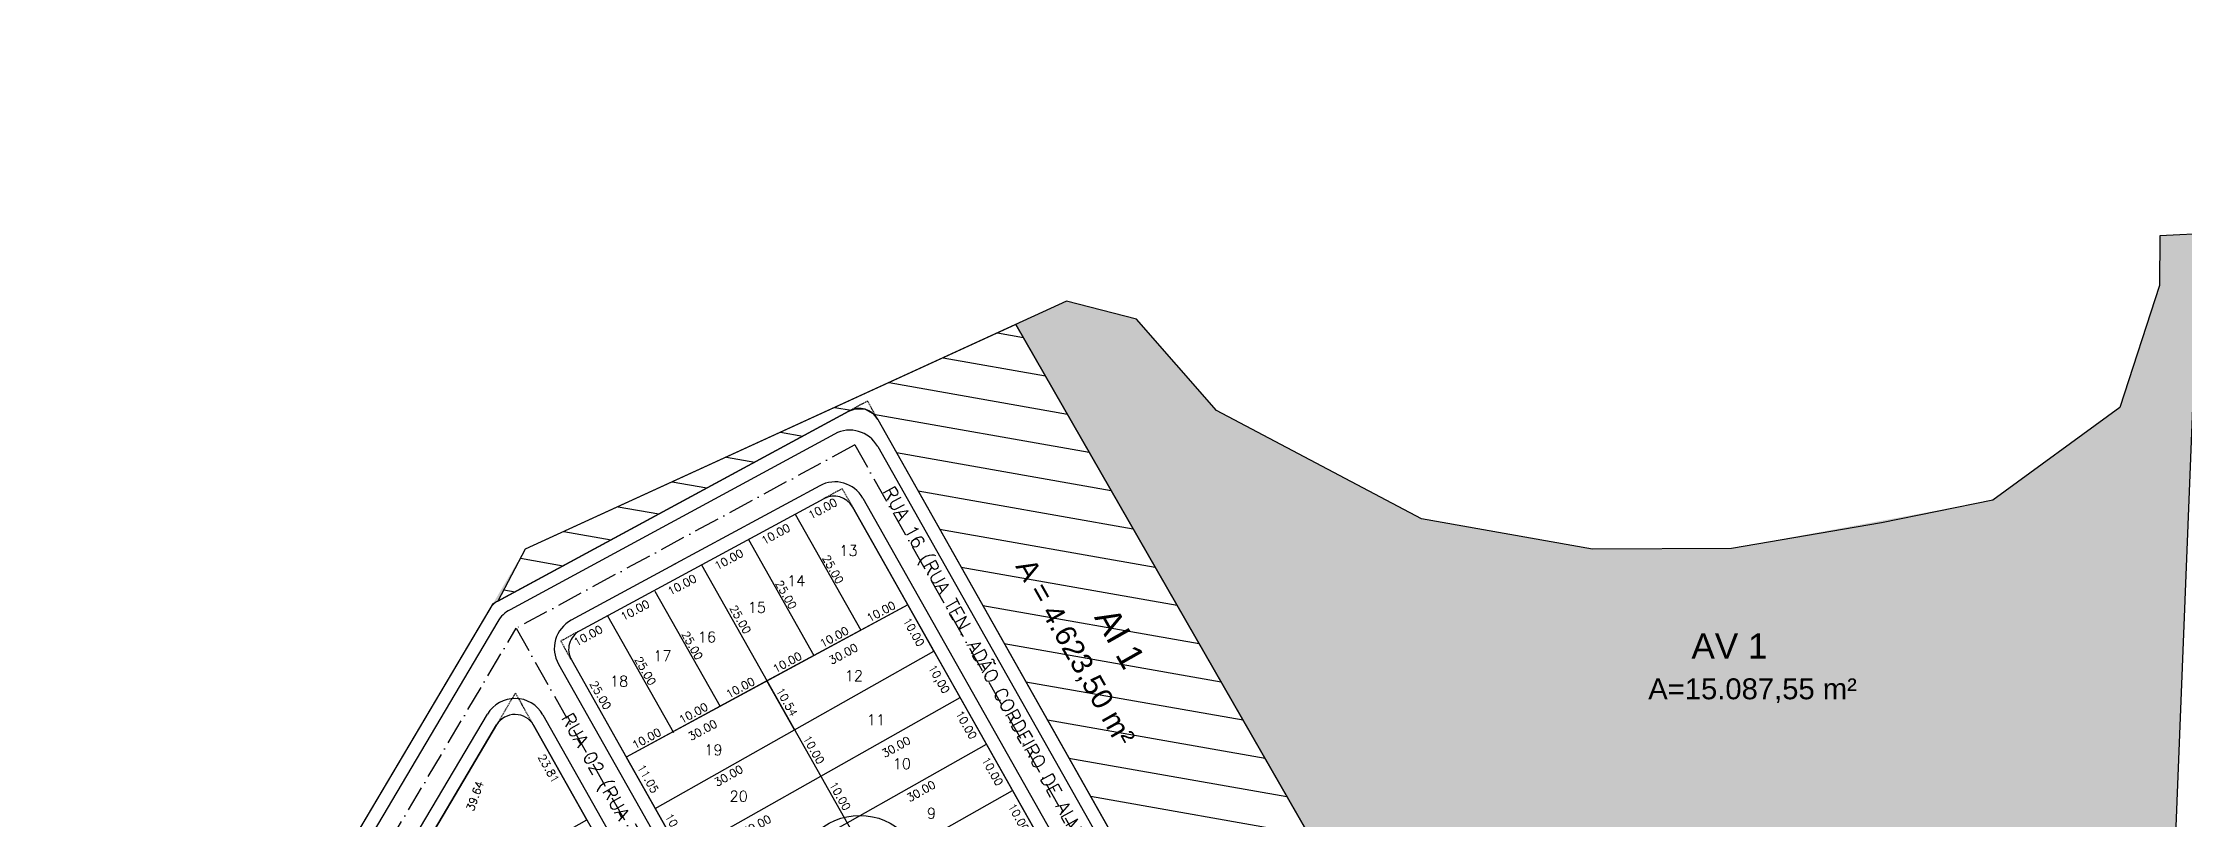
# Model space of a CAD drawing. Header units: millimetres. Extents: x 1794 to 8081, y 409 to 2272.
# Drawn here: x 5345.5 to 5747, y 1037.3 to 1182.9 of the extents above; entities that cross this region are included whole.
import ezdxf
from ezdxf.enums import TextEntityAlignment as Align

# ---------------------------------------------------------------- set-up
doc = ezdxf.new("R2010")
doc.units = ezdxf.units.MM
doc.linetypes.add('ACAD_ISO10W100', pattern=[18, 12, -3, 0, -3])
doc.linetypes.add('HIDDEN', pattern=[0.375, 0.25, -0.125])
for name, color, linetype in [('02 - EIXO VIA', 2, 'ACAD_ISO10W100'), ('03 - CALÇADA', 1, 'Continuous'), ('BOUNDARY LOTES', 2, 'Continuous'), ('bOUNDARY QDAS', 3, 'Continuous'), ('boundary quadras', 232, 'Continuous'), ('COT', 8, 'Continuous'), ('DIMENSOES', 1, 'Continuous'), ('FAIXAS VERDES', 62, 'Continuous'), ('HATCH', 8, 'Continuous'), ('LOTES', 2, 'Continuous'), ('Poligonal', 3, 'Continuous'), ('PROJEÇÃO', 8, 'HIDDEN'), ('QUADRAS', 3, 'Continuous'), ('Texto', 2, 'Continuous'), ('texto - ruas', 2, 'Continuous'), ('Texto Lotes', 31, 'Continuous'), ('TEXTO-80', 3, 'Continuous')]:
    doc.layers.add(name, color=color, linetype=linetype)
doc.styles.add('arcad1', font='romans.shx')
doc.styles.add('ARIAL', font='arial.ttf', dxfattribs={"height": 0.25})
doc.styles.add('style1', font='tahoma.ttf')
doc.dimstyles.new('REGIS', dxfattribs={"dimtxt": 1.5, "dimasz": 0.12, "dimexe": 0, "dimexo": 0, "dimgap": 0, "dimtad": 0, "dimzin": 4, "dimdsep": 46, "dimtxsty": 'arcad1', "dimblk1": 'BOLA', "dimblk2": 'BOLA', "dimsah": 1, "dimcen": 0.12, "dimse1": 1, "dimse2": 1, "dimsd1": 1, "dimsd2": 1, "dimclrd": 256, "dimclre": 8, "dimclrt": 1, "dimadec": 0, "dimazin": 0, "dimtfac": 1.2, "dimtix": 1, "dimtmove": 2, "dimatfit": 3, "dimldrblk": 'BOLA', "dimfxl": 0, "dimfxlon": 1, "dimtvp": 2, "dimtolj": 1, "dimtzin": 4, "dimarcsym": 0})
doc.dimstyles.get("Standard").update_dxf_attribs({"dimtxt": 0.18, "dimasz": 0.18, "dimexe": 0.18, "dimexo": 0.0625, "dimgap": 0.09, "dimtad": 0, "dimtih": 1, "dimtoh": 1, "dimdec": 4, "dimzin": 0, "dimdsep": 46, "dimtxsty": 'Standard', "dimcen": 0.09, "dimadec": 0, "dimazin": 0, "dimtfac": 1, "dimtdec": 4, "dimtofl": 0, "dimtmove": 0, "dimatfit": 3, "dimfxl": 1, "dimtolj": 1, "dimtzin": 0, "dimarcsym": 0})

# ---------------------------------------------------------------- blocks, each defined once
blk = doc.blocks.new('*D939')
at = {"layer": 'Defpoints', "color": 0}
for p in [(5430.59, 1054.99), (5431.88, 1055.72), (5447.52, 1037.21)]:
    blk.add_point(p, dxfattribs=at)
at = {"layer": 'COT', "color": 1, "insert": (5440.34, 1046.82), "char_height": 1.5, "attachment_point": 5, "rotation": 299.4437, "style": 'arcad1'}
blk.add_mtext('\\A1;23.81', dxfattribs=at)
blk = doc.blocks.new('BOLA')
for p, q in [((-1, 0), (1, 0)), ((0, -1), (0, 1))]:
    blk.add_line(p, q)
blk.add_circle((0, 0), 0.3)
blk = doc.blocks.new('NUM_quadra')
blk.add_circle((0, 0), 0.2)
at = {"insert": (-0.1419, 0.1285), "char_height": 0.05, "width": 0.2663, "attachment_point": 1, "style": 'style1'}
blk.add_mtext('\\fArial|b0|i0|c0|p34;QUADRA', dxfattribs=at)
at = {"style": 'style1'}
blk.add_attdef('00', text='', height=0.18, dxfattribs=at).set_placement((0, -0.1335), align=Align.CENTER)
blk = doc.blocks.new('*D981')
at = {"layer": 'Defpoints', "color": 0}
for p in [(5434.78, 1059.77), (5436.05, 1059.31), (5421.39, 1022.46)]:
    blk.add_point(p, dxfattribs=at)
at = {"layer": 'COT', "color": 1, "insert": (5426.53, 1041.67), "char_height": 1.5, "attachment_point": 5, "rotation": 70.257, "style": 'arcad1'}
blk.add_mtext('\\A1;39.64', dxfattribs=at)
blk = doc.blocks.new('*D1036')
at = {"layer": 'Defpoints', "color": 0}
for p in [(5451.41, 1075.49), (5442.61, 1070.72), (5453.57, 1071.49)]:
    blk.add_point(p, dxfattribs=at)
at = {"layer": 'COT', "color": 1, "insert": (5447.75, 1071.74), "char_height": 1.5, "attachment_point": 5, "rotation": 28.4367, "style": 'arcad1'}
blk.add_mtext('\\A1;10.00', dxfattribs=at)
blk = doc.blocks.new('*D333')
at = {"layer": 'Defpoints', "color": 0}
for p in [(5460.2, 1080.25), (5462.37, 1076.25), (5451.41, 1075.49)]:
    blk.add_point(p, dxfattribs=at)
at = {"layer": 'COT', "color": 1, "insert": (5456.54, 1076.5), "char_height": 1.5, "attachment_point": 5, "rotation": 28.4367, "style": 'arcad1'}
blk.add_mtext('\\A1;10.00', dxfattribs=at)
blk = doc.blocks.new('*D334')
at = {"layer": 'Defpoints', "color": 0}
for p in [(5468.99, 1085.01), (5460.2, 1080.25), (5471.16, 1081.01)]:
    blk.add_point(p, dxfattribs=at)
at = {"layer": 'COT', "color": 1, "insert": (5465.34, 1081.27), "char_height": 1.5, "attachment_point": 5, "rotation": 28.4367, "style": 'arcad1'}
blk.add_mtext('\\A1;10.00', dxfattribs=at)
blk = doc.blocks.new('*D335')
at = {"layer": 'Defpoints', "color": 0}
for p in [(5477.79, 1089.77), (5468.99, 1085.01), (5479.95, 1085.77)]:
    blk.add_point(p, dxfattribs=at)
at = {"layer": 'COT', "color": 1, "insert": (5474.13, 1086.03), "char_height": 1.5, "attachment_point": 5, "rotation": 28.4367, "style": 'arcad1'}
blk.add_mtext('\\A1;10.00', dxfattribs=at)
blk = doc.blocks.new('*D336')
at = {"layer": 'Defpoints', "color": 0}
for p in [(5486.58, 1094.53), (5477.79, 1089.77), (5488.75, 1090.53)]:
    blk.add_point(p, dxfattribs=at)
at = {"layer": 'COT', "color": 1, "insert": (5482.92, 1090.79), "char_height": 1.5, "attachment_point": 5, "rotation": 28.4367, "style": 'arcad1'}
blk.add_mtext('\\A1;10.00', dxfattribs=at)
blk = doc.blocks.new('*D1037')
at = {"layer": 'Defpoints', "color": 0, "ltscale": 0.6}
for p in [(5495.38, 1099.3), (5486.58, 1094.53), (5497.55, 1095.3)]:
    blk.add_point(p, dxfattribs=at)
at = {"layer": 'COT', "color": 1, "ltscale": 0.6, "insert": (5491.72, 1095.55), "char_height": 1.5, "attachment_point": 5, "rotation": 28.4367, "style": 'arcad1'}
blk.add_mtext('\\A1;10.00', dxfattribs=at)
blk = doc.blocks.new('*D1038')
at = {"layer": 'Defpoints', "color": 0}
for p in [(5463.69, 1053.72), (5464.52, 1052.18), (5454.9, 1048.95)]:
    blk.add_point(p, dxfattribs=at)
at = {"layer": 'COT', "color": 1, "insert": (5458.7, 1052.44), "char_height": 1.5, "attachment_point": 5, "rotation": 28.4806, "style": 'arcad1'}
blk.add_mtext('\\A1;10.00', dxfattribs=at)
blk = doc.blocks.new('*D337')
at = {"layer": 'Defpoints', "color": 0}
for p in [(5472.49, 1058.48), (5473.32, 1056.95), (5463.69, 1053.72)]:
    blk.add_point(p, dxfattribs=at)
at = {"layer": 'COT', "color": 1, "insert": (5467.49, 1057.2), "char_height": 1.5, "attachment_point": 5, "rotation": 28.4367, "style": 'arcad1'}
blk.add_mtext('\\A1;10.00', dxfattribs=at)
blk = doc.blocks.new('*D1039')
at = {"layer": 'Defpoints', "color": 0}
for p in [(5481.29, 1063.23), (5482.11, 1061.71), (5472.49, 1058.48)]:
    blk.add_point(p, dxfattribs=at)
at = {"layer": 'COT', "color": 1, "insert": (5476.29, 1061.97), "char_height": 1.5, "attachment_point": 5, "rotation": 28.4367, "style": 'arcad1'}
blk.add_mtext('\\A1;10.00', dxfattribs=at)
blk = doc.blocks.new('*D1040')
at = {"layer": 'Defpoints', "color": 0}
for p in [(5490.08, 1068), (5490.91, 1066.47), (5481.29, 1063.23)]:
    blk.add_point(p, dxfattribs=at)
at = {"layer": 'COT', "color": 1, "insert": (5485.08, 1066.73), "char_height": 1.5, "attachment_point": 5, "rotation": 28.4367, "style": 'arcad1'}
blk.add_mtext('\\A1;10.00', dxfattribs=at)
blk = doc.blocks.new('*D338')
at = {"layer": 'Defpoints', "color": 0}
for p in [(5498.87, 1072.77), (5490.08, 1068), (5499.7, 1071.23)]:
    blk.add_point(p, dxfattribs=at)
at = {"layer": 'COT', "color": 1, "insert": (5493.88, 1071.49), "char_height": 1.5, "attachment_point": 5, "rotation": 28.4367, "style": 'arcad1'}
blk.add_mtext('\\A1;10.00', dxfattribs=at)
blk = doc.blocks.new('*D1041')
at = {"layer": 'Defpoints', "color": 0}
for p in [(5507.67, 1077.52), (5498.87, 1072.77), (5508.5, 1076)]:
    blk.add_point(p, dxfattribs=at)
at = {"layer": 'COT', "color": 1, "insert": (5502.67, 1076.25), "char_height": 1.5, "attachment_point": 5, "rotation": 28.4367, "style": 'arcad1'}
blk.add_mtext('\\A1;10.00', dxfattribs=at)
blk = doc.blocks.new('*D339')
at = {"layer": 'Defpoints', "color": 0}
for p in [(5481.29, 1063.23), (5483.83, 1058.54), (5454.9, 1048.95)]:
    blk.add_point(p, dxfattribs=at)
at = {"layer": 'COT', "color": 1, "insert": (5469.21, 1054.03), "char_height": 1.5, "attachment_point": 5, "rotation": 28.4367, "style": 'arcad1'}
blk.add_mtext('\\A1;30.00', dxfattribs=at)
blk = doc.blocks.new('*D1042')
at = {"layer": 'Defpoints', "color": 0}
for p in [(5486.46, 1054.07), (5488.62, 1050.24), (5460.34, 1039.32)]:
    blk.add_point(p, dxfattribs=at)
at = {"layer": 'COT', "color": 1, "insert": (5474.08, 1045.48), "char_height": 1.5, "attachment_point": 5, "rotation": 29.4437, "style": 'arcad1'}
blk.add_mtext('\\A1;30.00', dxfattribs=at)
blk = doc.blocks.new('*D1043')
at = {"layer": 'Defpoints', "color": 0}
for p in [(5491.38, 1045.36), (5493.9, 1040.89), (5465.25, 1030.61)]:
    blk.add_point(p, dxfattribs=at)
at = {"layer": 'COT', "color": 1, "insert": (5479.36, 1036.13), "char_height": 1.5, "attachment_point": 5, "rotation": 29.4437, "style": 'arcad1'}
blk.add_mtext('\\A1;30.00', dxfattribs=at)
blk = doc.blocks.new('*D1048')
at = {"layer": 'Defpoints', "color": 0}
for p in [(5527.33, 1042.69), (5529.59, 1038.7), (5501.21, 1027.94)]:
    blk.add_point(p, dxfattribs=at)
at = {"layer": 'COT', "color": 1, "insert": (5515.05, 1033.94), "char_height": 1.5, "attachment_point": 5, "rotation": 29.4437, "style": 'arcad1'}
blk.add_mtext('\\A1;30.00', dxfattribs=at)
blk = doc.blocks.new('*D1049')
at = {"layer": 'Defpoints', "color": 0}
for p in [(5522.42, 1051.4), (5524.71, 1047.33), (5496.29, 1036.65)]:
    blk.add_point(p, dxfattribs=at)
at = {"layer": 'COT', "color": 1, "insert": (5510.18, 1042.57), "char_height": 1.5, "attachment_point": 5, "rotation": 29.4437, "style": 'arcad1'}
blk.add_mtext('\\A1;30.00', dxfattribs=at)
blk = doc.blocks.new('*D1050')
at = {"layer": 'Defpoints', "color": 0}
for p in [(5517.5, 1060.11), (5520.03, 1055.64), (5491.38, 1045.36)]:
    blk.add_point(p, dxfattribs=at)
at = {"layer": 'COT', "color": 1, "insert": (5505.49, 1050.87), "char_height": 1.5, "attachment_point": 5, "rotation": 29.4437, "style": 'arcad1'}
blk.add_mtext('\\A1;30.00', dxfattribs=at)
blk = doc.blocks.new('*D340')
at = {"layer": 'Defpoints', "color": 0}
for p in [(5507.67, 1077.52), (5510.21, 1072.83), (5481.29, 1063.23)]:
    blk.add_point(p, dxfattribs=at)
at = {"layer": 'COT', "color": 1, "insert": (5495.59, 1068.32), "char_height": 1.5, "attachment_point": 5, "rotation": 28.4367, "style": 'arcad1'}
blk.add_mtext('\\A1;30.00', dxfattribs=at)
blk = doc.blocks.new('*D341')
at = {"layer": 'Defpoints', "color": 0}
for p in [(5468.99, 1085.01), (5479.81, 1062.41), (5481.28, 1063.24)]:
    blk.add_point(p, dxfattribs=at)
at = {"layer": 'COT', "color": 1, "insert": (5476.28, 1074.77), "char_height": 1.5, "attachment_point": 5, "rotation": 299.4437, "style": 'arcad1'}
blk.add_mtext('\\A1;25.00', dxfattribs=at)
blk = doc.blocks.new('*D1051')
at = {"layer": 'Defpoints', "color": 0}
for p in [(5481.28, 1063.24), (5484.99, 1053.24), (5486.46, 1054.07)]:
    blk.add_point(p, dxfattribs=at)
at = {"layer": 'COT', "color": 1, "insert": (5485.01, 1059.3), "char_height": 1.5, "attachment_point": 5, "rotation": 299.4437, "style": 'arcad1'}
blk.add_mtext('\\A1;10.54', dxfattribs=at)
blk = doc.blocks.new('*D1052')
at = {"layer": 'Defpoints', "color": 0}
for p in [(5486.46, 1054.07), (5489.9, 1044.53), (5491.38, 1045.36)]:
    blk.add_point(p, dxfattribs=at)
at = {"layer": 'COT', "color": 1, "insert": (5490.06, 1050.36), "char_height": 1.5, "attachment_point": 5, "rotation": 299.4437, "style": 'arcad1'}
blk.add_mtext('\\A1;10.00', dxfattribs=at)
blk = doc.blocks.new('*D1053')
at = {"layer": 'Defpoints', "color": 0}
for p in [(5491.38, 1045.36), (5496.29, 1036.65), (5494.82, 1035.82)]:
    blk.add_point(p, dxfattribs=at)
at = {"layer": 'COT', "color": 1, "insert": (5494.97, 1041.65), "char_height": 1.5, "attachment_point": 5, "rotation": 299.4437, "style": 'arcad1'}
blk.add_mtext('\\A1;10.00', dxfattribs=at)
blk = doc.blocks.new('*D343')
at = {"layer": 'Defpoints', "color": 0}
for p in [(5454.9, 1048.95), (5459.1, 1038.62), (5460.34, 1039.32)]:
    blk.add_point(p, dxfattribs=at)
at = {"layer": 'COT', "color": 1, "insert": (5458.99, 1044.91), "char_height": 1.5, "attachment_point": 5, "rotation": 299.4437, "style": 'arcad1'}
blk.add_mtext('\\A1;11.05', dxfattribs=at)
blk = doc.blocks.new('*D1056')
at = {"layer": 'Defpoints', "color": 0}
for p in [(5507.67, 1077.52), (5512.59, 1068.81), (5508.66, 1066.6)]:
    blk.add_point(p, dxfattribs=at)
at = {"layer": 'COT', "color": 1, "insert": (5508.82, 1072.43), "char_height": 1.5, "attachment_point": 5, "rotation": 299.4437, "style": 'arcad1'}
blk.add_mtext('\\A1;10.00', dxfattribs=at)
blk = doc.blocks.new('*D344')
at = {"layer": 'Defpoints', "color": 0}
for p in [(5460.34, 1039.32), (5464.01, 1029.91), (5465.25, 1030.61)]:
    blk.add_point(p, dxfattribs=at)
at = {"layer": 'COT', "color": 1, "insert": (5464.17, 1035.74), "char_height": 1.5, "attachment_point": 5, "rotation": 299.4437, "style": 'arcad1'}
blk.add_mtext('\\A1;10.00', dxfattribs=at)
blk = doc.blocks.new('*D346')
at = {"layer": 'Defpoints', "color": 0}
for p in [(5517.5, 1060.11), (5518.49, 1049.18), (5522.42, 1051.4)]:
    blk.add_point(p, dxfattribs=at)
at = {"layer": 'COT', "color": 1, "insert": (5518.65, 1055.01), "char_height": 1.5, "attachment_point": 5, "rotation": 299.4437, "style": 'arcad1'}
blk.add_mtext('\\A1;10.00', dxfattribs=at)
blk = doc.blocks.new('*D1060')
at = {"layer": 'Defpoints', "color": 0}
for p in [(5522.42, 1051.4), (5523.41, 1040.47), (5527.33, 1042.69)]:
    blk.add_point(p, dxfattribs=at)
at = {"layer": 'COT', "color": 1, "insert": (5523.56, 1046.3), "char_height": 1.5, "attachment_point": 5, "rotation": 299.4437, "style": 'arcad1'}
blk.add_mtext('\\A1;10.00', dxfattribs=at)
blk = doc.blocks.new('*D1061')
at = {"layer": 'Defpoints', "color": 0}
for p in [(5527.33, 1042.69), (5532.25, 1033.98), (5528.32, 1031.77)]:
    blk.add_point(p, dxfattribs=at)
at = {"layer": 'COT', "color": 1, "insert": (5528.48, 1037.59), "char_height": 1.5, "attachment_point": 5, "rotation": 299.4437, "style": 'arcad1'}
blk.add_mtext('\\A1;10.00', dxfattribs=at)
blk = doc.blocks.new('*D347')
at = {"layer": 'Defpoints', "color": 0}
for p in [(5442.61, 1070.72), (5453.6, 1048.21), (5454.9, 1048.95)]:
    blk.add_point(p, dxfattribs=at)
at = {"layer": 'COT', "color": 1, "insert": (5450.07, 1060.57), "char_height": 1.5, "attachment_point": 5, "rotation": 299.4437, "style": 'arcad1'}
blk.add_mtext('\\A1;25.00', dxfattribs=at)
blk = doc.blocks.new('*D348')
at = {"layer": 'Defpoints', "color": 0}
for p in [(5451.02, 1075.28), (5462.01, 1052.77), (5463.31, 1053.5)]:
    blk.add_point(p, dxfattribs=at)
at = {"layer": 'COT', "color": 1, "insert": (5458.48, 1065.13), "char_height": 1.5, "attachment_point": 5, "rotation": 299.4437, "style": 'arcad1'}
blk.add_mtext('\\A1;25.00', dxfattribs=at)
blk = doc.blocks.new('*D349')
at = {"layer": 'Defpoints', "color": 0}
for p in [(5459.82, 1080.04), (5470.81, 1057.53), (5472.11, 1058.26)]:
    blk.add_point(p, dxfattribs=at)
at = {"layer": 'COT', "color": 1, "insert": (5467.27, 1069.89), "char_height": 1.5, "attachment_point": 5, "rotation": 299.4437, "style": 'arcad1'}
blk.add_mtext('\\A1;25.00', dxfattribs=at)
blk = doc.blocks.new('*D350')
at = {"layer": 'Defpoints', "color": 0}
for p in [(5477.4, 1089.56), (5488.39, 1067.05), (5489.69, 1067.79)]:
    blk.add_point(p, dxfattribs=at)
at = {"layer": 'COT', "color": 1, "insert": (5484.86, 1079.41), "char_height": 1.5, "attachment_point": 5, "rotation": 299.4437, "style": 'arcad1'}
blk.add_mtext('\\A1;25.00', dxfattribs=at)
blk = doc.blocks.new('*D351')
at = {"layer": 'Defpoints', "color": 0}
for p in [(5486.2, 1094.32), (5498.49, 1072.55), (5497.19, 1071.81)]:
    blk.add_point(p, dxfattribs=at)
at = {"layer": 'COT', "color": 1, "insert": (5493.65, 1084.18), "char_height": 1.5, "attachment_point": 5, "rotation": 299.4437, "style": 'arcad1'}
blk.add_mtext('\\A1;25.00', dxfattribs=at)
blk = doc.blocks.new('*D1461')
at = {"layer": 'Defpoints', "color": 0}
for p in [(5512.59, 1068.81), (5517.5, 1060.11), (5512.72, 1057.4)]:
    blk.add_point(p, dxfattribs=at)
at = {"layer": 'COT', "color": 1, "insert": (5513.37, 1063.51), "char_height": 1.5, "attachment_point": 5, "rotation": 299.4437, "style": 'arcad1'}
blk.add_mtext('\\A1;10,00', dxfattribs=at)

msp = doc.modelspace()

# ---------------------------------------------------------------- hatches: boundary and pattern name
at = {"layer": 'FAIXAS VERDES'}
h = msp.add_hatch(dxfattribs=at)
h.set_pattern_fill('AR-SAND', color=256, scale=0.1, style=0)
h.set_pattern_definition([(37.5, (5429.566, 999.8435), (-0.160003, 4.894132), [0, -3.8608, 0, -4.318, 0, -4.1275]), (7.5, (5429.566, 999.8435), (4.49523, 7.16825), [0, -2.0828, 0, -3.4798, 0, -1.3335]), (327.5, (5426.442, 999.8435), (7.909924, 0.01437), [0, -1.27, 0, -4.572, 0, -5.969]), (317.5, (5426.442, 999.8435), (7.63556, 2.22929), [0, -0.635, 0, -2.9972, 0, -3.429])])
h.paths.add_polyline_path([(5430.831, 1078.216), (5435.928, 1087.936), (5430.845, 1079.356), (5429.566, 1077.139)])
h.paths.add_polyline_path([(5597.245, 1009.396), (5597.066, 1009.337), (5601.377, 1010.616), (5607.012, 1012.218), (5612.684, 1013.759), (5617.596, 1015.036), (5621.128, 1015.921), (5629.087, 1017.817), (5637.922, 1019.761), (5648.108, 1021.797), (5655.347, 1023.11), (5661.35, 1024.117), (5668.226, 1025.177), (5676.97, 1026.386), (5686.913, 1027.57), (5693.659, 1028.258), (5703.184, 1029.074), (5713.015, 1029.724), (5719.569, 1030.05), (5731.268, 1030.418), (5741.91, 1030.515), (5742.543, 1030.672), (5743.302, 1030.978), (5744.205, 1031.63), (5745.076, 1032.86), (5745.431, 1034.356), (5749.498, 1136.448), (5749.921, 1138.085), (5750.981, 1139.401), (5787.931, 1169.251), (5804.87, 1182.936), (5783.871, 1170.98), (5771.611, 1157.563), (5763.136, 1151.215), (5752.529, 1147.246), (5742.436, 1146.753), (5742.349, 1137.394), (5734.92, 1114.509), (5711.119, 1097.126), (5662.121, 1088.101), (5636.086, 1087.947), (5604.026, 1093.668), (5565.586, 1113.949), (5550.552, 1131.127), (5537.457, 1134.461), (5527.958, 1130.108)])
edge = h.paths.add_edge_path()
edge.add_line((5569.236, 1000.087), (5564.38, 1001.877))
edge.add_arc((5567.863, 1003.844), 4, 209.44373, 290.07416)
at = {"layer": 'HATCH'}
h = msp.add_hatch(dxfattribs=at)
h.set_pattern_fill('ANSI31', color=256, scale=2, angle=125, style=0)
h.set_pattern_definition([(170, (6186.645, 734.494), (-1.102666, -6.25353), [])])
h.paths.add_polyline_path([(5527.958, 1130.108), (5435.928, 1087.936), (5430.831, 1078.216), (5496.655, 1113.862), (5497.824, 1114.276), (5499.666, 1114.188), (5501.153, 1113.39), (5502.043, 1112.31), (5560.743, 1008.32), (5564.38, 1001.877), (5569.236, 1000.087), (5597.245, 1009.396)])

# ---------------------------------------------------------------- linework, layer by layer
at = {"layer": '02 - EIXO VIA', "ltscale": 0.4}
for p, q in [((5497.745, 1107.515), (5434.247, 1073.129)), ((5497.745, 1107.515), (5564.825, 988.68)), ((5317.324, 875.755), (5434.247, 1073.129)), ((5434.247, 1073.129), (5500.485, 955.785))]:
    msp.add_line(p, q, dxfattribs=at)
at = {"layer": '03 - CALÇADA'}
for p, q in [((5493.957, 1109.558), (5433.116, 1076.611)), ((5491.165, 1099.858), (5463.368, 1084.805)), ((5464.543, 1085.441), (5444.552, 1074.616)), ((5430.811, 1074.393), (5315.195, 879.225)), ((5442.184, 1066.39), (5496.424, 970.302)), ((5375.59, 967.048), (5428.884, 1057.013)), ((5439.271, 1056.904), (5491.021, 965.227))]:
    msp.add_line(p, q, dxfattribs=at)
for centre, start, end in [((5496.814, 1104.282), 29.44373, 118.4367), ((5494.022, 1094.582), 29.44373, 118.4367), ((5435.973, 1071.335), 118.4367, 149.35778), ((5447.41, 1069.34), 118.4367, 209.44373), ((5434.046, 1053.955), 29.44373, 149.35778)]:
    msp.add_arc(centre, 6, start, end, dxfattribs=at)
at = {"layer": 'BOUNDARY LOTES'}
for points in [[(5512.586, 1068.814), (5507.67, 1077.523), (5481.286, 1063.235), (5486.461, 1054.067)], [(5481.286, 1063.235), (5454.902, 1048.947), (5460.336, 1039.32), (5486.461, 1054.067)]]:
    msp.add_lwpolyline(points, close=True, dxfattribs=at)
msp.add_lwpolyline([(5447.52, 1037.206), (5437.519, 1054.922, 0.5768504), (5430.594, 1054.995), (5416.479, 1031.167), (5421.395, 1022.459)], format="xyb", close=True, dxfattribs=at)
at = {"layer": 'bOUNDARY QDAS'}
msp.add_lwpolyline([(5527.958, 1130.108), (5435.928, 1087.936), (5430.831, 1078.216), (5496.655, 1113.862), (5497.824, 1114.276), (5499.666, 1114.188), (5501.153, 1113.39), (5502.043, 1112.31), (5560.743, 1008.32), (5564.38, 1001.877), (5569.236, 1000.087), (5597.245, 1009.396), (5527.958, 1130.108)], close=True, dxfattribs=at)
at = {"layer": 'boundary quadras'}
for points in [[(5517.502, 1060.106), (5497.311, 1095.874, 0.409075), (5491.923, 1097.425), (5446.19, 1072.66, 0.4193709), (5444.612, 1067.176), (5453.545, 1051.351), (5475.083, 1013.195), (5485.23, 995.218), (5497.923, 972.733), (5502.709, 975.435, -0.0134243), (5509.912, 979.386, -0.0229707), (5552.146, 998.703), (5549.836, 1002.824)], [(5465.133, 944.975), (5469.518, 949.531, -0.0400191), (5487.851, 965.756), (5437.519, 1054.922, 0.5768504), (5430.594, 1054.995), (5390.227, 986.853), (5340.743, 903.32), (5327.992, 880.893), (5367.16, 843.192), (5435.469, 914.157), (5457.314, 936.852)]]:
    msp.add_lwpolyline(points, format="xyb", close=True, dxfattribs=at)
at = {"layer": 'DIMENSOES'}
for p, q in [((5502.039, 1107.231), (5562.411, 1000.279)), ((5499.247, 1097.531), (5554.778, 999.155)), ((5429.566, 1077.139), (5429.746, 1077.499))]:
    msp.add_line(p, q, dxfattribs=at)
at = {"layer": 'LOTES', "ltscale": 0.6}
for p, q in [((5486.585, 1094.534), (5498.876, 1072.76)), ((5477.79, 1089.772), (5490.081, 1067.997)), ((5468.995, 1085.009), (5524.539, 986.611)), ((5460.287, 1080.093), (5472.491, 1058.472)), ((5507.67, 1077.523), (5454.902, 1048.947)), ((5451.405, 1075.484), (5463.783, 1053.556)), ((5460.336, 1039.32), (5512.586, 1068.814)), ((5460.336, 1039.32), (5512.586, 1068.814)), ((5465.252, 1030.612), (5517.502, 1060.106)), ((5470.167, 1021.903), (5522.418, 1051.397)), ((5475.083, 1013.195), (5527.333, 1042.689))]:
    msp.add_line(p, q, dxfattribs=at)
at = {"layer": 'LOTES'}
msp.add_line((5429.295, 1076.738), (5401.294, 1029.471), dxfattribs=at)
at = {"layer": 'Poligonal', "color": 7}
for p, q in [((5742.436, 1146.753), (5742.349, 1137.394)), ((5752.529, 1147.246), (5742.436, 1146.753)), ((5742.349, 1137.394), (5734.92, 1114.509)), ((5537.457, 1134.461), (5435.928, 1087.936)), ((5550.552, 1131.127), (5537.457, 1134.461)), ((5565.586, 1113.949), (5550.552, 1131.127)), ((5604.026, 1093.668), (5565.586, 1113.949)), ((5734.92, 1114.509), (5711.119, 1097.126)), ((5711.119, 1097.126), (5690.225, 1092.917)), ((5636.086, 1087.947), (5604.026, 1093.668)), ((5690.225, 1092.917), (5662.121, 1088.101)), ((5662.121, 1088.101), (5636.086, 1087.947))]:
    msp.add_line(p, q, dxfattribs=at)
at = {"layer": 'Poligonal'}
msp.add_line((5429.858, 1077.69), (5260.17, 791.244), dxfattribs=at)
at = {"layer": 'PROJEÇÃO', "ltscale": 0.6}
for p, q in [((5500.111, 1115.733), (5496.655, 1113.862)), ((5500.111, 1115.733), (5502.043, 1112.31)), ((5495.379, 1099.297), (5491.923, 1097.425)), ((5495.379, 1099.297), (5497.281, 1095.928)), ((5446.19, 1072.66), (5442.611, 1070.721)), ((5442.611, 1070.721), (5444.612, 1067.176)), ((5430.594, 1054.995), (5434.119, 1060.945)), ((5434.119, 1060.945), (5437.519, 1054.922))]:
    msp.add_line(p, q, dxfattribs=at)
at = {"layer": 'QUADRAS'}
msp.add_line((5745.431, 1034.356), (5749.498, 1136.448), dxfattribs=at)
at = {"layer": 'QUADRAS', "ltscale": 0.6}
for p, q in [((5527.958, 1130.108), (5597.245, 1009.396)), ((5496.655, 1113.862), (5429.858, 1077.69)), ((5502.043, 1112.31), (5564.38, 1001.877)), ((5491.923, 1097.425), (5446.19, 1072.66)), ((5497.311, 1095.874), (5552.323, 998.419)), ((5444.612, 1067.176), (5498.244, 972.164)), ((5326.647, 879.526), (5430.594, 1054.995)), ((5437.519, 1054.922), (5488.634, 964.37))]:
    msp.add_line(p, q, dxfattribs=at)
for centre, start, end in [((5498.56, 1110.344), 29.44373, 118.4367), ((5493.828, 1093.908), 29.44373, 118.4367), ((5432.736, 1074.699), 118.4367, 149.35778), ((5448.095, 1069.142), 118.4367, 209.44373), ((5434.036, 1052.956), 29.44373, 149.35778)]:
    msp.add_arc(centre, 4, start, end, dxfattribs=at)

# ---------------------------------------------------------------- block references
at = {"layer": 'TEXTO-80', "xscale": 60, "yscale": 60, "zscale": 60}
msp.add_blockref('NUM_quadra', (5498.671, 1026.013), dxfattribs=at).add_auto_attribs({'00': 'B'})

# ---------------------------------------------------------------- texts
at = {"layer": 'Texto', "style": 'ARIAL'}
for s, height, p in [('A = 4.623,50 m²', 3.92, (5529.489, 1085.716)), ('AI 1', 4.704, (5544.59, 1076.353))]:
    msp.add_text(s, height=height, rotation=299.49068, dxfattribs=at).set_placement(p, align=Align.MIDDLE_LEFT)
for s, height, p in [('AV 1', 4.704, (5654.62, 1069.795)), ('A=15.087,55 m²', 3.92, (5646.517, 1061.765))]:
    msp.add_text(s, height=height, dxfattribs=at).set_placement(p, align=Align.MIDDLE_LEFT)
at = {"layer": 'texto - ruas', "char_height": 2.5, "width": 122.85234, "attachment_point": 1}
for s, insert, rotation in [('{\\Fromans|c0;RUA 16 (RUA TEN. ADÃO CORDEIRO DE ALMEIDA)}', (5505.072, 1100.029), 298.76977), ('{\\Fromans|c0;RUA 02 (RUA TICIANO  DIAS  RIBEIRO FILHO)}', (5444.764, 1057.524), 299.33742)]:
    msp.add_mtext(s, dxfattribs=dict(at, insert=insert, rotation=rotation))
at = {"layer": 'Texto Lotes', "style": 'arcad1'}
for s, p in [('13', (5496.558, 1087.683)), ('14', (5486.775, 1082.036)), ('15', (5479.387, 1077.024)), ('16', (5470.022, 1071.483)), ('17', (5461.682, 1067.936)), ('18', (5453.556, 1063.179)), ('12', (5497.572, 1064.221)), ('11', (5501.727, 1055.972)), ('19', (5471.24, 1050.312)), ('10', (5506.574, 1047.725)), ('20', (5475.978, 1041.612)), ('9', (5512.121, 1038.418))]:
    msp.add_text(s, height=2, dxfattribs=at).set_placement(p, align=Align.MIDDLE_CENTER)

# ---------------------------------------------------------------- dimensions: what is measured, and where the dimension line sits
at = {"layer": 'COT', "ltscale": 0.6}
dim = msp.add_linear_dim(base=(5497.545, 1095.297), p1=(5486.582, 1094.533), p2=(5495.379, 1099.297), angle=208.4367, dimstyle='REGIS', dxfattribs=at)
dim.commit()
dim.dimension.update_dxf_attribs({"geometry": '*D1037', "text_midpoint": (5491.718, 1095.553)})
at = {"layer": 'COT'}
for base, p1, p2, angle, picture, middle in [((5488.748, 1090.533), (5477.788, 1089.771), (5486.582, 1094.533), 208.4367, '*D336', (5482.923, 1090.79)), ((5479.954, 1085.771), (5468.995, 1085.009), (5477.788, 1089.771), 208.4367, '*D335', (5474.129, 1086.028)), ((5471.161, 1081.009), (5460.202, 1080.247), (5468.995, 1085.009), 208.4367, '*D334', (5465.336, 1081.266)), ((5462.367, 1076.247), (5451.408, 1075.485), (5460.202, 1080.247), 208.4367, '*D333', (5456.542, 1076.505)), ((5510.213, 1072.828), (5481.286, 1063.235), (5507.67, 1077.523), 208.4367, '*D340', (5495.592, 1068.322)), ((5508.497, 1075.996), (5498.872, 1072.767), (5507.67, 1077.523), 208.4367, '*D1041', (5502.671, 1076.253)), ((5499.702, 1071.234), (5490.077, 1068.004), (5498.872, 1072.767), 208.4367, '*D338', (5493.876, 1071.49)), ((5490.907, 1066.471), (5481.286, 1063.235), (5490.077, 1068.004), 208.4367, '*D1040', (5485.081, 1066.728)), ((5482.113, 1061.708), (5472.488, 1058.479), (5481.286, 1063.235), 208.4367, '*D1039', (5476.287, 1061.965)), ((5484.9878, 1053.2355), (5481.2823, 1063.2414), (5486.461, 1054.0671), 119.44373, '*D1051', (5485.011, 1059.2974)), ((5520.025, 1055.636), (5491.377, 1045.359), (5517.502, 1060.106), 209.44373, '*D1050', (5505.488, 1050.875)), ((5518.493, 1049.182), (5517.502, 1060.106), (5522.418, 1051.397), 119.44373, '*D346', (5518.648, 1055.011)), ((5473.318, 1056.946), (5463.693, 1053.716), (5472.488, 1058.479), 208.4367, '*D337', (5467.492, 1057.202)), ((5489.904, 1044.527), (5486.461, 1054.067), (5491.377, 1045.359), 119.44373, '*D1052', (5490.058, 1050.356)), ((5524.715, 1047.327), (5496.292, 1036.65), (5522.418, 1051.397), 209.44373, '*D1049', (5510.178, 1042.566)), ((5523.409, 1040.474), (5522.418, 1051.397), (5527.333, 1042.689), 119.44373, '*D1060', (5523.563, 1046.302)), ((5494.819, 1035.819), (5491.377, 1045.359), (5496.292, 1036.65), 119.44373, '*D1053', (5494.974, 1041.648)), ((5529.586, 1038.698), (5501.208, 1027.942), (5527.333, 1042.689), 209.44373, '*D1048', (5515.049, 1033.937)), ((5528.324, 1031.765), (5527.333, 1042.689), (5532.249, 1033.981), 119.44373, '*D1061', (5528.479, 1037.594)), ((5464.012, 1029.912), (5460.336, 1039.32), (5465.252, 1030.612), 119.44373, '*D344', (5464.166, 1035.741))]:
    dim = msp.add_linear_dim(base=base, p1=p1, p2=p2, angle=angle, dimstyle='REGIS', dxfattribs=at)
    dim.commit()
    dim.dimension.update_dxf_attribs({"geometry": picture, "text_midpoint": middle})
for p1, p2, distance, picture, middle in [((5486.195, 1094.323), (5498.487, 1072.549), -1.494, '*D351', (5493.653, 1084.177)), ((5477.402, 1089.562), (5489.693, 1067.787), -1.494, '*D350', (5484.859, 1079.415)), ((5468.995, 1085.009), (5481.282, 1063.241), -1.692, '*D341', (5476.278, 1074.768)), ((5459.815, 1080.038), (5472.106, 1058.264), -1.494, '*D349', (5467.273, 1069.891)), ((5507.67, 1077.523), (5512.586, 1068.814), -4.507, '*D1056', (5508.816, 1072.428)), ((5442.611, 1070.721), (5451.408, 1075.485), -4.549, '*D1036', (5447.747, 1071.742)), ((5451.022, 1075.276), (5463.313, 1053.502), -1.494, '*D348', (5458.479, 1065.129)), ((5442.611, 1070.721), (5454.902, 1048.947), -1.494, '*D347', (5450.068, 1060.575)), ((5454.902, 1048.947), (5481.286, 1063.235), -5.339, '*D339', (5469.208, 1054.034)), ((5421.395, 1022.459), (5434.784, 1059.767), -1.347, '*D981', (5426.533, 1041.671)), ((5454.902, 1048.947), (5463.693, 1053.716), -1.743, '*D1038', (5458.698, 1052.436)), ((5460.336, 1039.32), (5486.461, 1054.067), -4.392, '*D1042', (5474.083, 1045.481)), ((5454.902, 1048.947), (5460.336, 1039.32), -1.424, '*D343', (5458.991, 1044.908)), ((5465.252, 1030.612), (5491.377, 1045.359), -5.133, '*D1043', (5479.363, 1036.128))]:
    dim = msp.add_aligned_dim(p1=p1, p2=p2, distance=distance, dimstyle='REGIS', dxfattribs=at)
    dim.commit()
    dim.dimension.update_dxf_attribs({"geometry": picture, "text_midpoint": middle})
dim = msp.add_aligned_dim(p1=(5512.586, 1068.814), p2=(5517.502, 1060.106), distance=-5.496, dimstyle='REGIS', override={"dimdsep": 44}, dxfattribs=at)
dim.commit()
dim.dimension.update_dxf_attribs({"geometry": '*D1461', "text_midpoint": (5513.368, 1063.514)})
dim = msp.add_linear_dim(base=(5431.876, 1055.718), p1=(5447.52, 1037.206), p2=(5430.594, 1054.995), angle=299.44373, dimstyle='Standard', override={"dimtxt": 1.5, "dimasz": 0.12, "dimexe": 0, "dimexo": 0, "dimgap": 0, "dimtih": 0, "dimtoh": 0, "dimdec": 2, "dimzin": 4, "dimtxsty": 'arcad1', "dimblk1": 'BOLA', "dimblk2": 'BOLA', "dimsah": 1, "dimcen": 0.12, "dimse1": 1, "dimse2": 1, "dimsd1": 1, "dimsd2": 1, "dimclrd": 256, "dimclre": 8, "dimclrt": 1, "dimtfac": 1.2, "dimtdec": 2, "dimtix": 1, "dimtofl": 1, "dimtmove": 2, "dimldrblk": 'BOLA', "dimfxl": 0, "dimfxlon": 1, "dimtvp": 2, "dimtzin": 4}, dxfattribs=at)
dim.commit()
dim.dimension.update_dxf_attribs({"geometry": '*D939', "text_midpoint": (5440.341, 1046.825)})

doc.saveas('drawing.dxf')
